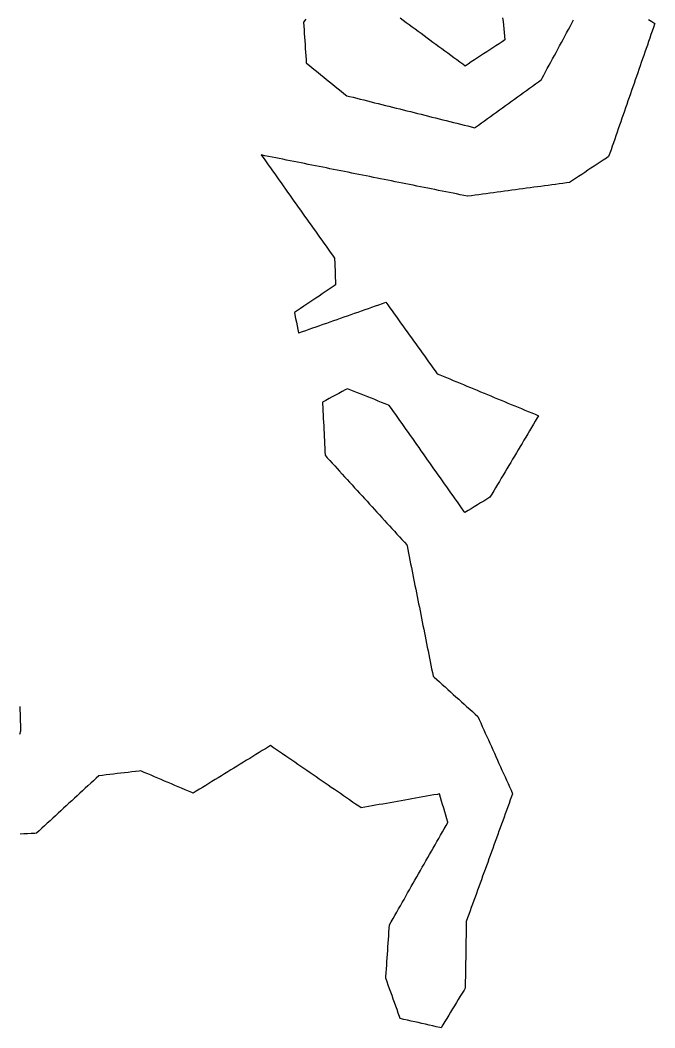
# Model space of a CAD drawing. Header units: millimetres. Extents: x 32 to 3054, y 42 to 5568.
# Drawn here: x 983.6 to 1155.6, y 4539.9 to 4812.9 of the extents above; entities that cross this region are included whole.
import ezdxf

# ---------------------------------------------------------------- set-up
doc = ezdxf.new("R2010")
doc.units = ezdxf.units.MM
doc.layers.add('ALL_ISLANDS', color=7, linetype='Continuous')
doc.layers.add('OUTLINE_ISLAND_01', color=7, linetype='Continuous')

msp = doc.modelspace()

# ---------------------------------------------------------------- linework, layer by layer
at = {"layer": 'ALL_ISLANDS'}
for points in [[(1153.9246, 4813.083), (1154.7761, 4812.5587), (1155.6276, 4812.0343), (1155.5567, 4811.8296), (1155.2291, 4810.8848), (1154.9016, 4809.9399), (1154.5741, 4808.9951), (1154.2466, 4808.0502), (1153.9191, 4807.1054), (1153.5915, 4806.1605), (1153.264, 4805.2157), (1152.9365, 4804.2708), (1152.609, 4803.326), (1152.2815, 4802.3812), (1151.9539, 4801.4363), (1151.6264, 4800.4915), (1151.2989, 4799.5466), (1150.9714, 4798.6018), (1150.6439, 4797.6569), (1150.3163, 4796.7121), (1149.9888, 4795.7672), (1149.6613, 4794.8224), (1149.3338, 4793.8776), (1149.0063, 4792.9327), (1148.6787, 4791.9879), (1148.3512, 4791.043), (1148.0237, 4790.0982), (1147.6962, 4789.1533), (1147.3687, 4788.2085), (1147.0411, 4787.2636), (1146.7136, 4786.3188), (1146.3861, 4785.374), (1146.0586, 4784.4291), (1145.7311, 4783.4843), (1145.4035, 4782.5394), (1145.076, 4781.5946), (1144.7485, 4780.6497), (1144.421, 4779.7049), (1144.0935, 4778.7601), (1143.7659, 4777.8152), (1143.4384, 4776.8704), (1143.1109, 4775.9255), (1142.4944, 4775.5196), (1141.6591, 4774.9697), (1140.8239, 4774.4198), (1139.9887, 4773.8699), (1139.1535, 4773.32), (1138.3182, 4772.7701), (1137.483, 4772.2202), (1136.6478, 4771.6703), (1135.8125, 4771.1204), (1134.9773, 4770.5705), (1134.1421, 4770.0206), (1133.3068, 4769.4707), (1132.4716, 4768.9208), (1131.7136, 4768.8188), (1130.7226, 4768.6854), (1129.7315, 4768.552), (1128.7404, 4768.4186), (1127.7494, 4768.2852), (1126.7583, 4768.1518), (1125.7672, 4768.0184), (1124.7762, 4767.885), (1123.7851, 4767.7516), (1122.7941, 4767.6182), (1121.803, 4767.4848), (1120.8119, 4767.3514), (1119.8209, 4767.218), (1118.8298, 4767.0846), (1117.8387, 4766.9512), (1116.8477, 4766.8178), (1115.8566, 4766.6844), (1114.8656, 4766.551), (1113.8745, 4766.4176), (1112.8834, 4766.2842), (1111.8924, 4766.1509), (1110.9013, 4766.0175), (1109.9102, 4765.8841), (1108.9192, 4765.7507), (1107.9281, 4765.6173), (1106.9371, 4765.4839), (1105.946, 4765.3505), (1104.9549, 4765.2171), (1104.8633, 4765.2353), (1103.8826, 4765.4309), (1102.9019, 4765.6265), (1101.9212, 4765.8221), (1100.9406, 4766.0177), (1099.9599, 4766.2133), (1098.9792, 4766.4088), (1097.9985, 4766.6044), (1097.0178, 4766.8), (1096.0371, 4766.9956), (1095.0564, 4767.1912), (1094.0758, 4767.3868), (1093.0951, 4767.5824), (1092.1144, 4767.7779), (1091.1337, 4767.9735), (1090.153, 4768.1691), (1089.1723, 4768.3647), (1088.1916, 4768.5603), (1087.2109, 4768.7559), (1086.2303, 4768.9515), (1085.2496, 4769.147), (1084.2689, 4769.3426), (1083.2882, 4769.5382), (1082.3075, 4769.7338), (1081.3268, 4769.9294), (1080.3461, 4770.125), (1079.3654, 4770.3205), (1078.3848, 4770.5161), (1077.4041, 4770.7117), (1076.4234, 4770.9073), (1075.4427, 4771.1029), (1074.462, 4771.2985), (1073.4813, 4771.4941), (1072.5006, 4771.6896), (1071.52, 4771.8852), (1070.5393, 4772.0808), (1069.5586, 4772.2764), (1068.5779, 4772.472), (1067.5972, 4772.6676), (1066.6165, 4772.8632), (1065.6358, 4773.0587), (1064.6551, 4773.2543), (1063.6745, 4773.4499), (1062.6938, 4773.6455), (1061.7131, 4773.8411), (1060.7324, 4774.0367), (1059.7517, 4774.2322), (1058.771, 4774.4278), (1057.7903, 4774.6234), (1056.8097, 4774.819), (1055.829, 4775.0146), (1054.8483, 4775.2102), (1053.8676, 4775.4058), (1052.8869, 4775.6013), (1051.9062, 4775.7969), (1050.9255, 4775.9925), (1049.9448, 4776.1881), (1048.9642, 4776.3837), (1049.1458, 4776.1281), (1049.7252, 4775.3131), (1050.3046, 4774.4981), (1050.884, 4773.683), (1051.4634, 4772.868), (1052.0428, 4772.0529), (1052.6222, 4771.2379), (1053.2016, 4770.4228), (1053.781, 4769.6078), (1054.3604, 4768.7927), (1054.9398, 4767.9777), (1055.5192, 4767.1627), (1056.0986, 4766.3476), (1056.678, 4765.5326), (1057.2574, 4764.7175), (1057.8368, 4763.9025), (1058.4162, 4763.0874), (1058.9956, 4762.2724), (1059.575, 4761.4573), (1060.1544, 4760.6423), (1060.7338, 4759.8273), (1061.3132, 4759.0122), (1061.8926, 4758.1972), (1062.472, 4757.3821), (1063.0514, 4756.5671), (1063.6308, 4755.752), (1064.2102, 4754.937), (1064.7896, 4754.1219), (1065.369, 4753.3069), (1065.9484, 4752.4918), (1066.5278, 4751.6768), (1067.1072, 4750.8618), (1067.6866, 4750.0467), (1068.2659, 4749.2317), (1068.8453, 4748.4166), (1068.8536, 4748.179), (1068.8885, 4747.1796), (1068.9234, 4746.1802), (1068.9583, 4745.1808), (1068.9931, 4744.1814), (1069.028, 4743.182), (1069.0629, 4742.1826), (1069.0977, 4741.1832), (1068.7747, 4740.966), (1067.9449, 4740.4081), (1067.115, 4739.8501), (1066.2851, 4739.2922), (1065.4553, 4738.7342), (1064.6254, 4738.1762), (1063.7955, 4737.6183), (1062.9656, 4737.0603), (1062.1358, 4736.5024), (1061.3059, 4735.9444), (1060.476, 4735.3864), (1059.6462, 4734.8285), (1058.8163, 4734.2705), (1057.9864, 4733.7126), (1058.1085, 4733.0727), (1058.2958, 4732.0904), (1058.4832, 4731.1081), (1058.6705, 4730.1258), (1058.8578, 4729.1435), (1059.0452, 4728.1612), (1059.1645, 4728.2032), (1060.1079, 4728.5347), (1061.0514, 4728.8662), (1061.9948, 4729.1978), (1062.9383, 4729.5293), (1063.8817, 4729.8608), (1064.8251, 4730.1924), (1065.7686, 4730.5239), (1066.712, 4730.8555), (1067.6555, 4731.187), (1068.5989, 4731.5185), (1069.5424, 4731.8501), (1070.4858, 4732.1816), (1071.4292, 4732.5131), (1072.3727, 4732.8447), (1073.3161, 4733.1762), (1074.2596, 4733.5078), (1075.203, 4733.8393), (1076.1465, 4734.1708), (1077.0899, 4734.5024), (1078.0333, 4734.8339), (1078.9768, 4735.1654), (1079.9202, 4735.497), (1080.8637, 4735.8285), (1081.8071, 4736.1601), (1082.7505, 4736.4916), (1083.2463, 4735.8016), (1083.8298, 4734.9894), (1084.4133, 4734.1773), (1084.9967, 4733.3652), (1085.5802, 4732.553), (1086.1637, 4731.7409), (1086.7472, 4730.9288), (1087.3306, 4730.1167), (1087.9141, 4729.3045), (1088.4976, 4728.4924), (1089.0811, 4727.6803), (1089.6645, 4726.8681), (1090.248, 4726.056), (1090.8315, 4725.2439), (1091.415, 4724.4317), (1091.9984, 4723.6196), (1092.5819, 4722.8075), (1093.1654, 4721.9953), (1093.7489, 4721.1832), (1094.3323, 4720.3711), (1094.9158, 4719.559), (1095.4993, 4718.7468), (1096.0828, 4717.9347), (1096.6662, 4717.1226), (1097.3248, 4716.8496), (1098.2485, 4716.4667), (1099.1723, 4716.0838), (1100.0961, 4715.7009), (1101.0199, 4715.318), (1101.9437, 4714.9351), (1102.8675, 4714.5522), (1103.7913, 4714.1693), (1104.7151, 4713.7864), (1105.6389, 4713.4035), (1106.5627, 4713.0207), (1107.4865, 4712.6378), (1108.4102, 4712.2549), (1109.334, 4711.872), (1110.2578, 4711.4891), (1111.1816, 4711.1062), (1112.1054, 4710.7233), (1113.0292, 4710.3404), (1113.953, 4709.9575), (1114.8768, 4709.5746), (1115.8006, 4709.1917), (1116.7244, 4708.8088), (1117.6482, 4708.4259), (1118.5719, 4708.043), (1119.4957, 4707.6601), (1120.4195, 4707.2772), (1121.3433, 4706.8943), (1122.2671, 4706.5114), (1123.1909, 4706.1285), (1124.1147, 4705.7456), (1123.7503, 4705.1338), (1123.2386, 4704.2747), (1122.7268, 4703.4155), (1122.2151, 4702.5564), (1121.7034, 4701.6972), (1121.1917, 4700.8381), (1120.6799, 4699.9789), (1120.1682, 4699.1198), (1119.6565, 4698.2606), (1119.1448, 4697.4015), (1118.633, 4696.5423), (1118.1213, 4695.6832), (1117.6096, 4694.824), (1117.0979, 4693.9649), (1116.5861, 4693.1057), (1116.0744, 4692.2466), (1115.5627, 4691.3874), (1115.0509, 4690.5283), (1114.5392, 4689.6691), (1114.0275, 4688.81), (1113.5158, 4687.9508), (1113.004, 4687.0917), (1112.4923, 4686.2325), (1111.9806, 4685.3734), (1111.4689, 4684.5142), (1110.9571, 4683.6551), (1110.1256, 4683.1505), (1109.2706, 4682.6318), (1108.4157, 4682.1131), (1107.5608, 4681.5943), (1106.7058, 4681.0756), (1105.8509, 4680.5569), (1104.996, 4680.0381), (1104.141, 4679.5194), (1103.8481, 4679.9346), (1103.2717, 4680.7517), (1102.6952, 4681.5688), (1102.1188, 4682.3859), (1101.5423, 4683.2031), (1100.9658, 4684.0202), (1100.3894, 4684.8373), (1099.8129, 4685.6544), (1099.2364, 4686.4715), (1098.66, 4687.2887), (1098.0835, 4688.1058), (1097.507, 4688.9229), (1096.9306, 4689.74), (1096.3541, 4690.5572), (1095.7777, 4691.3743), (1095.2012, 4692.1914), (1094.6247, 4693.0085), (1094.0483, 4693.8257), (1093.4718, 4694.6428), (1092.8953, 4695.4599), (1092.3189, 4696.277), (1091.7424, 4697.0941), (1091.166, 4697.9113), (1090.5895, 4698.7284), (1090.013, 4699.5455), (1089.4366, 4700.3626), (1088.8601, 4701.1798), (1088.2836, 4701.9969), (1087.7072, 4702.814), (1087.1307, 4703.6311), (1086.5542, 4704.4483), (1085.9778, 4705.2654), (1085.4013, 4706.0825), (1084.8249, 4706.8996), (1084.2484, 4707.7167), (1083.6719, 4708.5339), (1083.4577, 4708.6192), (1082.5288, 4708.9893), (1081.5998, 4709.3594), (1080.6708, 4709.7295), (1079.7418, 4710.0996), (1078.8128, 4710.4697), (1077.8838, 4710.8398), (1076.9548, 4711.2099), (1076.0258, 4711.58), (1075.0968, 4711.9501), (1074.1678, 4712.3202), (1073.2388, 4712.6903), (1072.3098, 4713.0604), (1071.7475, 4712.7569), (1070.8675, 4712.2819), (1069.9874, 4711.807), (1069.1074, 4711.332), (1068.2274, 4710.8571), (1067.3474, 4710.3821), (1066.4674, 4709.9072), (1065.5874, 4709.4323), (1065.6074, 4709.0005), (1065.6539, 4708.0016), (1065.7003, 4707.0026), (1065.7467, 4706.0037), (1065.7932, 4705.0048), (1065.8396, 4704.0059), (1065.886, 4703.0069), (1065.9325, 4702.008), (1065.9789, 4701.0091), (1066.0254, 4700.0102), (1066.0718, 4699.0113), (1066.1182, 4698.0123), (1066.1647, 4697.0134), (1066.2111, 4696.0145), (1066.2575, 4695.0156), (1066.8441, 4694.3737), (1067.5187, 4693.6355), (1068.1932, 4692.8973), (1068.8678, 4692.159), (1069.5424, 4691.4208), (1070.217, 4690.6826), (1070.8915, 4689.9444), (1071.5661, 4689.2062), (1072.2407, 4688.468), (1072.9152, 4687.7298), (1073.5898, 4686.9916), (1074.2644, 4686.2534), (1074.939, 4685.5152), (1075.6135, 4684.777), (1076.2881, 4684.0387), (1076.9627, 4683.3005), (1077.6372, 4682.5623), (1078.3118, 4681.8241), (1078.9864, 4681.0859), (1079.661, 4680.3477), (1080.3355, 4679.6095), (1081.0101, 4678.8713), (1081.6847, 4678.1331), (1082.3592, 4677.3949), (1083.0338, 4676.6567), (1083.7084, 4675.9184), (1084.383, 4675.1802), (1085.0575, 4674.442), (1085.7321, 4673.7038), (1086.4067, 4672.9656), (1087.0813, 4672.2274), (1087.7558, 4671.4892), (1088.4304, 4670.751), (1088.4785, 4670.5101), (1088.6745, 4669.5295), (1088.8705, 4668.5489), (1089.0664, 4667.5683), (1089.2624, 4666.5877), (1089.4584, 4665.6071), (1089.6543, 4664.6265), (1089.8503, 4663.6459), (1090.0463, 4662.6653), (1090.2423, 4661.6846), (1090.4382, 4660.704), (1090.6342, 4659.7234), (1090.8302, 4658.7428), (1091.0261, 4657.7622), (1091.2221, 4656.7816), (1091.4181, 4655.801), (1091.614, 4654.8204), (1091.81, 4653.8398), (1092.006, 4652.8592), (1092.2019, 4651.8785), (1092.3979, 4650.8979), (1092.5939, 4649.9173), (1092.7899, 4648.9367), (1092.9858, 4647.9561), (1093.1818, 4646.9755), (1093.3778, 4645.9949), (1093.5737, 4645.0143), (1093.7697, 4644.0337), (1093.9657, 4643.0531), (1094.1616, 4642.0724), (1094.3576, 4641.0918), (1094.5536, 4640.1112), (1094.7496, 4639.1306), (1094.9455, 4638.15), (1095.1415, 4637.1694), (1095.3375, 4636.1888), (1095.5334, 4635.2082), (1095.8037, 4634.9641), (1096.5457, 4634.2937), (1097.2878, 4633.6234), (1098.0298, 4632.953), (1098.7719, 4632.2827), (1099.5139, 4631.6123), (1100.256, 4630.942), (1100.998, 4630.2717), (1101.7401, 4629.6013), (1102.4821, 4628.931), (1103.2242, 4628.2606), (1103.9662, 4627.5903), (1104.7083, 4626.9199), (1105.4503, 4626.2496), (1106.1924, 4625.5792), (1106.9344, 4624.9089), (1107.6765, 4624.2386), (1108.0453, 4623.4192), (1108.4557, 4622.5074), (1108.8662, 4621.5955), (1109.2767, 4620.6836), (1109.6871, 4619.7717), (1110.0976, 4618.8598), (1110.5081, 4617.948), (1110.9185, 4617.0361), (1111.329, 4616.1242), (1111.7395, 4615.2123), (1112.1499, 4614.3005), (1112.5604, 4613.3886), (1112.9709, 4612.4767), (1113.3813, 4611.5648), (1113.7918, 4610.653), (1114.2022, 4609.7411), (1114.6127, 4608.8292), (1115.0232, 4607.9173), (1115.4336, 4607.0055), (1115.8441, 4606.0936), (1116.2546, 4605.1817), (1116.665, 4604.2698), (1117.0755, 4603.358), (1116.8032, 4602.6067), (1116.4625, 4601.6665), (1116.1217, 4600.7264), (1115.781, 4599.7862), (1115.4402, 4598.8461), (1115.0994, 4597.9059), (1114.7587, 4596.9658), (1114.4179, 4596.0256), (1114.0772, 4595.0855), (1113.7364, 4594.1453), (1113.3957, 4593.2052), (1113.0549, 4592.265), (1112.7142, 4591.3249), (1112.3734, 4590.3847), (1112.0327, 4589.4446), (1111.6919, 4588.5044), (1111.3511, 4587.5642), (1111.0104, 4586.6241), (1110.6696, 4585.6839), (1110.3289, 4584.7438), (1109.9881, 4583.8036), (1109.6474, 4582.8635), (1109.3066, 4581.9233), (1108.9659, 4580.9832), (1108.6251, 4580.043), (1108.2844, 4579.1029), (1107.9436, 4578.1627), (1107.6028, 4577.2226), (1107.2621, 4576.2824), (1106.9213, 4575.3423), (1106.5806, 4574.4021), (1106.2398, 4573.462), (1105.8991, 4572.5218), (1105.5583, 4571.5817), (1105.2176, 4570.6415), (1104.8768, 4569.7014), (1104.5361, 4568.7612), (1104.5346, 4568.6758), (1104.5178, 4567.676), (1104.5009, 4566.6761), (1104.4841, 4565.6763), (1104.4672, 4564.6764), (1104.4504, 4563.6766), (1104.4335, 4562.6767), (1104.4167, 4561.6768), (1104.3998, 4560.677), (1104.383, 4559.6771), (1104.3661, 4558.6773), (1104.3493, 4557.6774), (1104.3325, 4556.6775), (1104.3156, 4555.6777), (1104.2988, 4554.6778), (1104.2819, 4553.678), (1104.2651, 4552.6781), (1104.2482, 4551.6783), (1104.2314, 4550.6784), (1103.9267, 4550.1777), (1103.407, 4549.3233), (1102.8873, 4548.469), (1102.3676, 4547.6147), (1101.8478, 4546.7603), (1101.3281, 4545.906), (1100.8084, 4545.0517), (1100.2886, 4544.1973), (1099.7689, 4543.343), (1099.2492, 4542.4887), (1098.7295, 4541.6343), (1098.2097, 4540.78), (1097.69, 4539.9257), (1097.3759, 4539.9974), (1096.401, 4540.2201), (1095.4261, 4540.4428), (1094.4512, 4540.6654), (1093.4763, 4540.8881), (1092.5014, 4541.1107), (1091.5265, 4541.3334), (1090.5516, 4541.5561), (1089.5767, 4541.7787), (1088.6018, 4542.0014), (1087.6269, 4542.2241), (1086.652, 4542.4467), (1086.4519, 4543.0011), (1086.1123, 4543.9417), (1085.7728, 4544.8823), (1085.4332, 4545.8229), (1085.0937, 4546.7635), (1084.7541, 4547.7041), (1084.4146, 4548.6446), (1084.075, 4549.5852), (1083.7355, 4550.5258), (1083.3959, 4551.4664), (1083.0564, 4552.407), (1082.7168, 4553.3476), (1082.7536, 4553.874), (1082.8232, 4554.8716), (1082.8928, 4555.8692), (1082.9624, 4556.8667), (1083.032, 4557.8643), (1083.1016, 4558.8619), (1083.1712, 4559.8595), (1083.2408, 4560.857), (1083.3104, 4561.8546), (1083.38, 4562.8522), (1083.4496, 4563.8498), (1083.5192, 4564.8473), (1083.5888, 4565.8449), (1083.6584, 4566.8425), (1083.728, 4567.8401), (1084.1925, 4568.6557), (1084.6873, 4569.5247), (1085.1822, 4570.3936), (1085.6771, 4571.2626), (1086.172, 4572.1315), (1086.6669, 4573.0005), (1087.1618, 4573.8694), (1087.6567, 4574.7384), (1088.1515, 4575.6074), (1088.6464, 4576.4763), (1089.1413, 4577.3453), (1089.6362, 4578.2142), (1090.1311, 4579.0832), (1090.626, 4579.9521), (1091.1209, 4580.8211), (1091.6157, 4581.6901), (1092.1106, 4582.559), (1092.6055, 4583.428), (1093.1004, 4584.2969), (1093.5953, 4585.1659), (1094.0902, 4586.0349), (1094.5851, 4586.9038), (1095.0799, 4587.7728), (1095.5748, 4588.6417), (1096.0697, 4589.5107), (1096.5646, 4590.3796), (1097.0595, 4591.2486), (1097.5544, 4592.1176), (1098.0493, 4592.9865), (1098.5441, 4593.8555), (1099.039, 4594.7244), (1099.5339, 4595.5934), (1099.5319, 4595.6004), (1099.2512, 4596.5602), (1098.9705, 4597.52), (1098.6899, 4598.4798), (1098.4092, 4599.4397), (1098.1286, 4600.3995), (1097.8479, 4601.3593), (1097.5673, 4602.3191), (1097.2866, 4603.2789), (1096.712, 4603.1771), (1095.7273, 4603.0027), (1094.7426, 4602.8282), (1093.758, 4602.6538), (1092.7733, 4602.4794), (1091.7886, 4602.305), (1090.804, 4602.1305), (1089.8193, 4601.9561), (1088.8346, 4601.7817), (1087.85, 4601.6073), (1086.8653, 4601.4328), (1085.8806, 4601.2584), (1084.8959, 4601.084), (1083.9113, 4600.9095), (1082.9266, 4600.7351), (1081.9419, 4600.5607), (1080.9573, 4600.3863), (1079.9726, 4600.2118), (1078.9879, 4600.0374), (1078.0033, 4599.863), (1077.0186, 4599.6886), (1076.0339, 4599.5141), (1075.3739, 4599.9675), (1074.5497, 4600.5338), (1073.7255, 4601.1), (1072.9012, 4601.6663), (1072.077, 4602.2325), (1071.2528, 4602.7988), (1070.4285, 4603.365), (1069.6043, 4603.9313), (1068.7801, 4604.4976), (1067.9558, 4605.0638), (1067.1316, 4605.6301), (1066.3074, 4606.1963), (1065.4831, 4606.7626), (1064.6589, 4607.3288), (1063.8347, 4607.8951), (1063.0104, 4608.4613), (1062.1862, 4609.0276), (1061.362, 4609.5938), (1060.5377, 4610.1601), (1059.7135, 4610.7263), (1058.8893, 4611.2926), (1058.065, 4611.8588), (1057.2408, 4612.4251), (1056.4166, 4612.9913), (1055.5923, 4613.5576), (1054.7681, 4614.1238), (1053.9439, 4614.6901), (1053.1196, 4615.2563), (1052.2954, 4615.8226), (1051.4712, 4616.3888), (1050.955, 4616.0714), (1050.1031, 4615.5476), (1049.2513, 4615.0238), (1048.3995, 4614.5), (1047.5477, 4613.9761), (1046.6958, 4613.4523), (1045.844, 4612.9285), (1044.9922, 4612.4047), (1044.1403, 4611.8809), (1043.2885, 4611.3571), (1042.4367, 4610.8332), (1041.5848, 4610.3094), (1040.733, 4609.7856), (1039.8812, 4609.2618), (1039.0293, 4608.738), (1038.1775, 4608.2142), (1037.3257, 4607.6903), (1036.4738, 4607.1665), (1035.622, 4606.6427), (1034.7702, 4606.1189), (1033.9183, 4605.5951), (1033.0665, 4605.0713), (1032.2147, 4604.5475), (1031.3629, 4604.0236), (1030.511, 4603.4998), (1030.1619, 4603.6483), (1029.2417, 4604.0397), (1028.3214, 4604.4311), (1027.4012, 4604.8224), (1026.481, 4605.2138), (1025.5607, 4605.6052), (1024.6405, 4605.9966), (1023.7203, 4606.3879), (1022.8, 4606.7793), (1021.8798, 4607.1707), (1020.9596, 4607.562), (1020.0393, 4607.9534), (1019.1191, 4608.3448), (1018.1989, 4608.7362), (1017.2786, 4609.1275), (1016.3584, 4609.5189), (1015.8889, 4609.4652), (1014.8954, 4609.3515), (1013.9019, 4609.2378), (1012.9084, 4609.1241), (1011.9149, 4609.0104), (1010.9214, 4608.8966), (1009.9278, 4608.7829), (1008.9343, 4608.6692), (1007.9408, 4608.5555), (1006.9473, 4608.4418), (1005.9538, 4608.3281), (1004.9603, 4608.2144), (1004.2289, 4607.5401), (1003.4938, 4606.8622), (1002.7586, 4606.1843), (1002.0235, 4605.5064), (1001.2883, 4604.8285), (1000.5531, 4604.1506), (999.818, 4603.4727), (999.0828, 4602.7948), (998.3476, 4602.117), (997.6125, 4601.4391), (996.8773, 4600.7612), (996.1421, 4600.0833), (995.407, 4599.4054), (994.6718, 4598.7275), (993.9366, 4598.0496), (993.2015, 4597.3717), (992.4663, 4596.6938), (991.7311, 4596.016), (990.996, 4595.3381), (990.2608, 4594.6602), (989.5257, 4593.9823), (988.7905, 4593.3044), (988.0553, 4592.6265), (987.6013, 4592.6045), (986.6025, 4592.5561), (985.6036, 4592.5076), (984.6048, 4592.4592), (983.606, 4592.4107)], [(1061.062, 4813.1262), (1060.444, 4812.3401), (1060.4498, 4812.2517), (1060.5148, 4811.2538), (1060.5799, 4810.2559), (1060.645, 4809.258), (1060.71, 4808.2602), (1060.7751, 4807.2623), (1060.8402, 4806.2644), (1060.9052, 4805.2665), (1060.9703, 4804.2686), (1061.0354, 4803.2707), (1061.1004, 4802.2729), (1061.1655, 4801.275), (1061.2377, 4801.2169), (1062.0168, 4800.59), (1062.7959, 4799.9631), (1063.575, 4799.3362), (1064.3541, 4798.7093), (1065.1331, 4798.0824), (1065.9122, 4797.4555), (1066.6913, 4796.8286), (1067.4704, 4796.2017), (1068.2495, 4795.5748), (1069.0286, 4794.9478), (1069.8077, 4794.3209), (1070.5868, 4793.694), (1071.3659, 4793.0671), (1072.145, 4792.4402), (1072.9091, 4792.249), (1073.8792, 4792.0063), (1074.8493, 4791.7635), (1075.8194, 4791.5208), (1076.7895, 4791.2781), (1077.7596, 4791.0353), (1078.7297, 4790.7926), (1079.6998, 4790.5499), (1080.6699, 4790.3071), (1081.64, 4790.0644), (1082.6101, 4789.8216), (1083.5802, 4789.5789), (1084.5502, 4789.3362), (1085.5203, 4789.0934), (1086.4904, 4788.8507), (1087.4605, 4788.608), (1088.4306, 4788.3652), (1089.4007, 4788.1225), (1090.3708, 4787.8797), (1091.3409, 4787.637), (1092.311, 4787.3943), (1093.2811, 4787.1515), (1094.2512, 4786.9088), (1095.2213, 4786.6661), (1096.1914, 4786.4233), (1097.1614, 4786.1806), (1098.1315, 4785.9378), (1099.1016, 4785.6951), (1100.0717, 4785.4524), (1101.0418, 4785.2096), (1102.0119, 4784.9669), (1102.982, 4784.7242), (1103.9521, 4784.4814), (1104.9222, 4784.2387), (1105.8923, 4783.9959), (1106.8624, 4783.7532), (1107.0699, 4783.9036), (1107.8797, 4784.4904), (1108.6894, 4785.0772), (1109.4992, 4785.664), (1110.3089, 4786.2507), (1111.1187, 4786.8375), (1111.9284, 4787.4243), (1112.7382, 4788.0111), (1113.5479, 4788.5979), (1114.3577, 4789.1846), (1115.1674, 4789.7714), (1115.9772, 4790.3582), (1116.7869, 4790.945), (1117.5966, 4791.5318), (1118.4064, 4792.1185), (1119.2161, 4792.7053), (1120.0259, 4793.2921), (1120.8356, 4793.8789), (1121.6454, 4794.4657), (1122.4551, 4795.0524), (1123.2649, 4795.6392), (1124.0746, 4796.226), (1124.8844, 4796.8128), (1125.0638, 4797.1449), (1125.5391, 4798.0248), (1126.0144, 4798.9046), (1126.4897, 4799.7844), (1126.965, 4800.6642), (1127.4403, 4801.5441), (1127.9156, 4802.4239), (1128.3909, 4803.3037), (1128.8662, 4804.1835), (1129.3415, 4805.0634), (1129.8168, 4805.9432), (1130.2921, 4806.823), (1130.7674, 4807.7028), (1131.2427, 4808.5827), (1131.718, 4809.4625), (1132.1933, 4810.3423), (1132.6686, 4811.2221), (1133.1439, 4812.102), (1133.6192, 4812.9818)], [(1114.3843, 4813.5229), (1114.4806, 4812.5275), (1114.5769, 4811.5322), (1114.6732, 4810.5368), (1114.7695, 4809.5415), (1114.8658, 4808.5461), (1114.9621, 4807.5508), (1114.2331, 4807.0707), (1113.3979, 4806.5207), (1112.5627, 4805.9708), (1111.7275, 4805.4208), (1110.8923, 4804.8709), (1110.0571, 4804.3209), (1109.2219, 4803.7709), (1108.3867, 4803.221), (1107.5515, 4802.671), (1106.7163, 4802.121), (1105.8811, 4801.5711), (1105.046, 4801.0211), (1104.2108, 4800.4712), (1103.5541, 4800.9544), (1102.7487, 4801.547), (1101.9433, 4802.1397), (1101.1378, 4802.7324), (1100.3324, 4803.3251), (1099.527, 4803.9178), (1098.7215, 4804.5105), (1097.9161, 4805.1032), (1097.1106, 4805.6958), (1096.3052, 4806.2885), (1095.4998, 4806.8812), (1094.6943, 4807.4739), (1093.8889, 4808.0666), (1093.0835, 4808.6593), (1092.278, 4809.2519), (1091.4726, 4809.8446), (1090.6672, 4810.4373), (1089.8617, 4811.03), (1089.0563, 4811.6227), (1088.2509, 4812.2154), (1087.4454, 4812.8081), (1086.64, 4813.4007)], [(983.5191, 4619.4686), (983.8305, 4620.4189), (983.8128, 4621.0059), (983.7827, 4622.0054), (983.7526, 4623.005), (983.7224, 4624.0045), (983.6923, 4625.0041), (983.6622, 4626.0036), (983.6321, 4627.0032)]]:
    msp.add_lwpolyline(points, dxfattribs=at)
at = {"layer": 'OUTLINE_ISLAND_01'}
for points in [[(1153.9246, 4813.083), (1154.7761, 4812.5587), (1155.6276, 4812.0343), (1155.5567, 4811.8296), (1155.2291, 4810.8848), (1154.9016, 4809.9399), (1154.5741, 4808.9951), (1154.2466, 4808.0502), (1153.9191, 4807.1054), (1153.5915, 4806.1605), (1153.264, 4805.2157), (1152.9365, 4804.2708), (1152.609, 4803.326), (1152.2815, 4802.3812), (1151.9539, 4801.4363), (1151.6264, 4800.4915), (1151.2989, 4799.5466), (1150.9714, 4798.6018), (1150.6439, 4797.6569), (1150.3163, 4796.7121), (1149.9888, 4795.7672), (1149.6613, 4794.8224), (1149.3338, 4793.8776), (1149.0063, 4792.9327), (1148.6787, 4791.9879), (1148.3512, 4791.043), (1148.0237, 4790.0982), (1147.6962, 4789.1533), (1147.3687, 4788.2085), (1147.0411, 4787.2636), (1146.7136, 4786.3188), (1146.3861, 4785.374), (1146.0586, 4784.4291), (1145.7311, 4783.4843), (1145.4035, 4782.5394), (1145.076, 4781.5946), (1144.7485, 4780.6497), (1144.421, 4779.7049), (1144.0935, 4778.7601), (1143.7659, 4777.8152), (1143.4384, 4776.8704), (1143.1109, 4775.9255), (1142.4944, 4775.5196), (1141.6591, 4774.9697), (1140.8239, 4774.4198), (1139.9887, 4773.8699), (1139.1535, 4773.32), (1138.3182, 4772.7701), (1137.483, 4772.2202), (1136.6478, 4771.6703), (1135.8125, 4771.1204), (1134.9773, 4770.5705), (1134.1421, 4770.0206), (1133.3068, 4769.4707), (1132.4716, 4768.9208), (1131.7136, 4768.8188), (1130.7226, 4768.6854), (1129.7315, 4768.552), (1128.7404, 4768.4186), (1127.7494, 4768.2852), (1126.7583, 4768.1518), (1125.7672, 4768.0184), (1124.7762, 4767.885), (1123.7851, 4767.7516), (1122.7941, 4767.6182), (1121.803, 4767.4848), (1120.8119, 4767.3514), (1119.8209, 4767.218), (1118.8298, 4767.0846), (1117.8387, 4766.9512), (1116.8477, 4766.8178), (1115.8566, 4766.6844), (1114.8656, 4766.551), (1113.8745, 4766.4176), (1112.8834, 4766.2842), (1111.8924, 4766.1509), (1110.9013, 4766.0175), (1109.9102, 4765.8841), (1108.9192, 4765.7507), (1107.9281, 4765.6173), (1106.9371, 4765.4839), (1105.946, 4765.3505), (1104.9549, 4765.2171), (1104.8633, 4765.2353), (1103.8826, 4765.4309), (1102.9019, 4765.6265), (1101.9212, 4765.8221), (1100.9406, 4766.0177), (1099.9599, 4766.2133), (1098.9792, 4766.4088), (1097.9985, 4766.6044), (1097.0178, 4766.8), (1096.0371, 4766.9956), (1095.0564, 4767.1912), (1094.0758, 4767.3868), (1093.0951, 4767.5824), (1092.1144, 4767.7779), (1091.1337, 4767.9735), (1090.153, 4768.1691), (1089.1723, 4768.3647), (1088.1916, 4768.5603), (1087.2109, 4768.7559), (1086.2303, 4768.9515), (1085.2496, 4769.147), (1084.2689, 4769.3426), (1083.2882, 4769.5382), (1082.3075, 4769.7338), (1081.3268, 4769.9294), (1080.3461, 4770.125), (1079.3654, 4770.3205), (1078.3848, 4770.5161), (1077.4041, 4770.7117), (1076.4234, 4770.9073), (1075.4427, 4771.1029), (1074.462, 4771.2985), (1073.4813, 4771.4941), (1072.5006, 4771.6896), (1071.52, 4771.8852), (1070.5393, 4772.0808), (1069.5586, 4772.2764), (1068.5779, 4772.472), (1067.5972, 4772.6676), (1066.6165, 4772.8632), (1065.6358, 4773.0587), (1064.6551, 4773.2543), (1063.6745, 4773.4499), (1062.6938, 4773.6455), (1061.7131, 4773.8411), (1060.7324, 4774.0367), (1059.7517, 4774.2322), (1058.771, 4774.4278), (1057.7903, 4774.6234), (1056.8097, 4774.819), (1055.829, 4775.0146), (1054.8483, 4775.2102), (1053.8676, 4775.4058), (1052.8869, 4775.6013), (1051.9062, 4775.7969), (1050.9255, 4775.9925), (1049.9448, 4776.1881), (1048.9642, 4776.3837), (1049.1458, 4776.1281), (1049.7252, 4775.3131), (1050.3046, 4774.4981), (1050.884, 4773.683), (1051.4634, 4772.868), (1052.0428, 4772.0529), (1052.6222, 4771.2379), (1053.2016, 4770.4228), (1053.781, 4769.6078), (1054.3604, 4768.7927), (1054.9398, 4767.9777), (1055.5192, 4767.1627), (1056.0986, 4766.3476), (1056.678, 4765.5326), (1057.2574, 4764.7175), (1057.8368, 4763.9025), (1058.4162, 4763.0874), (1058.9956, 4762.2724), (1059.575, 4761.4573), (1060.1544, 4760.6423), (1060.7338, 4759.8273), (1061.3132, 4759.0122), (1061.8926, 4758.1972), (1062.472, 4757.3821), (1063.0514, 4756.5671), (1063.6308, 4755.752), (1064.2102, 4754.937), (1064.7896, 4754.1219), (1065.369, 4753.3069), (1065.9484, 4752.4918), (1066.5278, 4751.6768), (1067.1072, 4750.8618), (1067.6866, 4750.0467), (1068.2659, 4749.2317), (1068.8453, 4748.4166), (1068.8536, 4748.179), (1068.8885, 4747.1796), (1068.9234, 4746.1802), (1068.9583, 4745.1808), (1068.9931, 4744.1814), (1069.028, 4743.182), (1069.0629, 4742.1826), (1069.0977, 4741.1832), (1068.7747, 4740.966), (1067.9449, 4740.4081), (1067.115, 4739.8501), (1066.2851, 4739.2922), (1065.4553, 4738.7342), (1064.6254, 4738.1762), (1063.7955, 4737.6183), (1062.9656, 4737.0603), (1062.1358, 4736.5024), (1061.3059, 4735.9444), (1060.476, 4735.3864), (1059.6462, 4734.8285), (1058.8163, 4734.2705), (1057.9864, 4733.7126), (1058.1085, 4733.0727), (1058.2958, 4732.0904), (1058.4832, 4731.1081), (1058.6705, 4730.1258), (1058.8578, 4729.1435), (1059.0452, 4728.1612), (1059.1645, 4728.2032), (1060.1079, 4728.5347), (1061.0514, 4728.8662), (1061.9948, 4729.1978), (1062.9383, 4729.5293), (1063.8817, 4729.8608), (1064.8251, 4730.1924), (1065.7686, 4730.5239), (1066.712, 4730.8555), (1067.6555, 4731.187), (1068.5989, 4731.5185), (1069.5424, 4731.8501), (1070.4858, 4732.1816), (1071.4292, 4732.5131), (1072.3727, 4732.8447), (1073.3161, 4733.1762), (1074.2596, 4733.5078), (1075.203, 4733.8393), (1076.1465, 4734.1708), (1077.0899, 4734.5024), (1078.0333, 4734.8339), (1078.9768, 4735.1654), (1079.9202, 4735.497), (1080.8637, 4735.8285), (1081.8071, 4736.1601), (1082.7505, 4736.4916), (1083.2463, 4735.8016), (1083.8298, 4734.9894), (1084.4133, 4734.1773), (1084.9967, 4733.3652), (1085.5802, 4732.553), (1086.1637, 4731.7409), (1086.7472, 4730.9288), (1087.3306, 4730.1167), (1087.9141, 4729.3045), (1088.4976, 4728.4924), (1089.0811, 4727.6803), (1089.6645, 4726.8681), (1090.248, 4726.056), (1090.8315, 4725.2439), (1091.415, 4724.4317), (1091.9984, 4723.6196), (1092.5819, 4722.8075), (1093.1654, 4721.9953), (1093.7489, 4721.1832), (1094.3323, 4720.3711), (1094.9158, 4719.559), (1095.4993, 4718.7468), (1096.0828, 4717.9347), (1096.6662, 4717.1226), (1097.3248, 4716.8496), (1098.2485, 4716.4667), (1099.1723, 4716.0838), (1100.0961, 4715.7009), (1101.0199, 4715.318), (1101.9437, 4714.9351), (1102.8675, 4714.5522), (1103.7913, 4714.1693), (1104.7151, 4713.7864), (1105.6389, 4713.4035), (1106.5627, 4713.0207), (1107.4865, 4712.6378), (1108.4102, 4712.2549), (1109.334, 4711.872), (1110.2578, 4711.4891), (1111.1816, 4711.1062), (1112.1054, 4710.7233), (1113.0292, 4710.3404), (1113.953, 4709.9575), (1114.8768, 4709.5746), (1115.8006, 4709.1917), (1116.7244, 4708.8088), (1117.6482, 4708.4259), (1118.5719, 4708.043), (1119.4957, 4707.6601), (1120.4195, 4707.2772), (1121.3433, 4706.8943), (1122.2671, 4706.5114), (1123.1909, 4706.1285), (1124.1147, 4705.7456), (1123.7503, 4705.1338), (1123.2386, 4704.2747), (1122.7268, 4703.4155), (1122.2151, 4702.5564), (1121.7034, 4701.6972), (1121.1917, 4700.8381), (1120.6799, 4699.9789), (1120.1682, 4699.1198), (1119.6565, 4698.2606), (1119.1448, 4697.4015), (1118.633, 4696.5423), (1118.1213, 4695.6832), (1117.6096, 4694.824), (1117.0979, 4693.9649), (1116.5861, 4693.1057), (1116.0744, 4692.2466), (1115.5627, 4691.3874), (1115.0509, 4690.5283), (1114.5392, 4689.6691), (1114.0275, 4688.81), (1113.5158, 4687.9508), (1113.004, 4687.0917), (1112.4923, 4686.2325), (1111.9806, 4685.3734), (1111.4689, 4684.5142), (1110.9571, 4683.6551), (1110.1256, 4683.1505), (1109.2706, 4682.6318), (1108.4157, 4682.1131), (1107.5608, 4681.5943), (1106.7058, 4681.0756), (1105.8509, 4680.5569), (1104.996, 4680.0381), (1104.141, 4679.5194), (1103.8481, 4679.9346), (1103.2717, 4680.7517), (1102.6952, 4681.5688), (1102.1188, 4682.3859), (1101.5423, 4683.2031), (1100.9658, 4684.0202), (1100.3894, 4684.8373), (1099.8129, 4685.6544), (1099.2364, 4686.4715), (1098.66, 4687.2887), (1098.0835, 4688.1058), (1097.507, 4688.9229), (1096.9306, 4689.74), (1096.3541, 4690.5572), (1095.7777, 4691.3743), (1095.2012, 4692.1914), (1094.6247, 4693.0085), (1094.0483, 4693.8257), (1093.4718, 4694.6428), (1092.8953, 4695.4599), (1092.3189, 4696.277), (1091.7424, 4697.0941), (1091.166, 4697.9113), (1090.5895, 4698.7284), (1090.013, 4699.5455), (1089.4366, 4700.3626), (1088.8601, 4701.1798), (1088.2836, 4701.9969), (1087.7072, 4702.814), (1087.1307, 4703.6311), (1086.5542, 4704.4483), (1085.9778, 4705.2654), (1085.4013, 4706.0825), (1084.8249, 4706.8996), (1084.2484, 4707.7167), (1083.6719, 4708.5339), (1083.4577, 4708.6192), (1082.5288, 4708.9893), (1081.5998, 4709.3594), (1080.6708, 4709.7295), (1079.7418, 4710.0996), (1078.8128, 4710.4697), (1077.8838, 4710.8398), (1076.9548, 4711.2099), (1076.0258, 4711.58), (1075.0968, 4711.9501), (1074.1678, 4712.3202), (1073.2388, 4712.6903), (1072.3098, 4713.0604), (1071.7475, 4712.7569), (1070.8675, 4712.2819), (1069.9874, 4711.807), (1069.1074, 4711.332), (1068.2274, 4710.8571), (1067.3474, 4710.3821), (1066.4674, 4709.9072), (1065.5874, 4709.4323), (1065.6074, 4709.0005), (1065.6539, 4708.0016), (1065.7003, 4707.0026), (1065.7467, 4706.0037), (1065.7932, 4705.0048), (1065.8396, 4704.0059), (1065.886, 4703.0069), (1065.9325, 4702.008), (1065.9789, 4701.0091), (1066.0254, 4700.0102), (1066.0718, 4699.0113), (1066.1182, 4698.0123), (1066.1647, 4697.0134), (1066.2111, 4696.0145), (1066.2575, 4695.0156), (1066.8441, 4694.3737), (1067.5187, 4693.6355), (1068.1932, 4692.8973), (1068.8678, 4692.159), (1069.5424, 4691.4208), (1070.217, 4690.6826), (1070.8915, 4689.9444), (1071.5661, 4689.2062), (1072.2407, 4688.468), (1072.9152, 4687.7298), (1073.5898, 4686.9916), (1074.2644, 4686.2534), (1074.939, 4685.5152), (1075.6135, 4684.777), (1076.2881, 4684.0387), (1076.9627, 4683.3005), (1077.6372, 4682.5623), (1078.3118, 4681.8241), (1078.9864, 4681.0859), (1079.661, 4680.3477), (1080.3355, 4679.6095), (1081.0101, 4678.8713), (1081.6847, 4678.1331), (1082.3592, 4677.3949), (1083.0338, 4676.6567), (1083.7084, 4675.9184), (1084.383, 4675.1802), (1085.0575, 4674.442), (1085.7321, 4673.7038), (1086.4067, 4672.9656), (1087.0813, 4672.2274), (1087.7558, 4671.4892), (1088.4304, 4670.751), (1088.4785, 4670.5101), (1088.6745, 4669.5295), (1088.8705, 4668.5489), (1089.0664, 4667.5683), (1089.2624, 4666.5877), (1089.4584, 4665.6071), (1089.6543, 4664.6265), (1089.8503, 4663.6459), (1090.0463, 4662.6653), (1090.2423, 4661.6846), (1090.4382, 4660.704), (1090.6342, 4659.7234), (1090.8302, 4658.7428), (1091.0261, 4657.7622), (1091.2221, 4656.7816), (1091.4181, 4655.801), (1091.614, 4654.8204), (1091.81, 4653.8398), (1092.006, 4652.8592), (1092.2019, 4651.8785), (1092.3979, 4650.8979), (1092.5939, 4649.9173), (1092.7899, 4648.9367), (1092.9858, 4647.9561), (1093.1818, 4646.9755), (1093.3778, 4645.9949), (1093.5737, 4645.0143), (1093.7697, 4644.0337), (1093.9657, 4643.0531), (1094.1616, 4642.0724), (1094.3576, 4641.0918), (1094.5536, 4640.1112), (1094.7496, 4639.1306), (1094.9455, 4638.15), (1095.1415, 4637.1694), (1095.3375, 4636.1888), (1095.5334, 4635.2082), (1095.8037, 4634.9641), (1096.5457, 4634.2937), (1097.2878, 4633.6234), (1098.0298, 4632.953), (1098.7719, 4632.2827), (1099.5139, 4631.6123), (1100.256, 4630.942), (1100.998, 4630.2717), (1101.7401, 4629.6013), (1102.4821, 4628.931), (1103.2242, 4628.2606), (1103.9662, 4627.5903), (1104.7083, 4626.9199), (1105.4503, 4626.2496), (1106.1924, 4625.5792), (1106.9344, 4624.9089), (1107.6765, 4624.2386), (1108.0453, 4623.4192), (1108.4557, 4622.5074), (1108.8662, 4621.5955), (1109.2767, 4620.6836), (1109.6871, 4619.7717), (1110.0976, 4618.8598), (1110.5081, 4617.948), (1110.9185, 4617.0361), (1111.329, 4616.1242), (1111.7395, 4615.2123), (1112.1499, 4614.3005), (1112.5604, 4613.3886), (1112.9709, 4612.4767), (1113.3813, 4611.5648), (1113.7918, 4610.653), (1114.2022, 4609.7411), (1114.6127, 4608.8292), (1115.0232, 4607.9173), (1115.4336, 4607.0055), (1115.8441, 4606.0936), (1116.2546, 4605.1817), (1116.665, 4604.2698), (1117.0755, 4603.358), (1116.8032, 4602.6067), (1116.4625, 4601.6665), (1116.1217, 4600.7264), (1115.781, 4599.7862), (1115.4402, 4598.8461), (1115.0994, 4597.9059), (1114.7587, 4596.9658), (1114.4179, 4596.0256), (1114.0772, 4595.0855), (1113.7364, 4594.1453), (1113.3957, 4593.2052), (1113.0549, 4592.265), (1112.7142, 4591.3249), (1112.3734, 4590.3847), (1112.0327, 4589.4446), (1111.6919, 4588.5044), (1111.3511, 4587.5642), (1111.0104, 4586.6241), (1110.6696, 4585.6839), (1110.3289, 4584.7438), (1109.9881, 4583.8036), (1109.6474, 4582.8635), (1109.3066, 4581.9233), (1108.9659, 4580.9832), (1108.6251, 4580.043), (1108.2844, 4579.1029), (1107.9436, 4578.1627), (1107.6028, 4577.2226), (1107.2621, 4576.2824), (1106.9213, 4575.3423), (1106.5806, 4574.4021), (1106.2398, 4573.462), (1105.8991, 4572.5218), (1105.5583, 4571.5817), (1105.2176, 4570.6415), (1104.8768, 4569.7014), (1104.5361, 4568.7612), (1104.5346, 4568.6758), (1104.5178, 4567.676), (1104.5009, 4566.6761), (1104.4841, 4565.6763), (1104.4672, 4564.6764), (1104.4504, 4563.6766), (1104.4335, 4562.6767), (1104.4167, 4561.6768), (1104.3998, 4560.677), (1104.383, 4559.6771), (1104.3661, 4558.6773), (1104.3493, 4557.6774), (1104.3325, 4556.6775), (1104.3156, 4555.6777), (1104.2988, 4554.6778), (1104.2819, 4553.678), (1104.2651, 4552.6781), (1104.2482, 4551.6783), (1104.2314, 4550.6784), (1103.9267, 4550.1777), (1103.407, 4549.3233), (1102.8873, 4548.469), (1102.3676, 4547.6147), (1101.8478, 4546.7603), (1101.3281, 4545.906), (1100.8084, 4545.0517), (1100.2886, 4544.1973), (1099.7689, 4543.343), (1099.2492, 4542.4887), (1098.7295, 4541.6343), (1098.2097, 4540.78), (1097.69, 4539.9257), (1097.3759, 4539.9974), (1096.401, 4540.2201), (1095.4261, 4540.4428), (1094.4512, 4540.6654), (1093.4763, 4540.8881), (1092.5014, 4541.1107), (1091.5265, 4541.3334), (1090.5516, 4541.5561), (1089.5767, 4541.7787), (1088.6018, 4542.0014), (1087.6269, 4542.2241), (1086.652, 4542.4467), (1086.4519, 4543.0011), (1086.1123, 4543.9417), (1085.7728, 4544.8823), (1085.4332, 4545.8229), (1085.0937, 4546.7635), (1084.7541, 4547.7041), (1084.4146, 4548.6446), (1084.075, 4549.5852), (1083.7355, 4550.5258), (1083.3959, 4551.4664), (1083.0564, 4552.407), (1082.7168, 4553.3476), (1082.7536, 4553.874), (1082.8232, 4554.8716), (1082.8928, 4555.8692), (1082.9624, 4556.8667), (1083.032, 4557.8643), (1083.1016, 4558.8619), (1083.1712, 4559.8595), (1083.2408, 4560.857), (1083.3104, 4561.8546), (1083.38, 4562.8522), (1083.4496, 4563.8498), (1083.5192, 4564.8473), (1083.5888, 4565.8449), (1083.6584, 4566.8425), (1083.728, 4567.8401), (1084.1925, 4568.6557), (1084.6873, 4569.5247), (1085.1822, 4570.3936), (1085.6771, 4571.2626), (1086.172, 4572.1315), (1086.6669, 4573.0005), (1087.1618, 4573.8694), (1087.6567, 4574.7384), (1088.1515, 4575.6074), (1088.6464, 4576.4763), (1089.1413, 4577.3453), (1089.6362, 4578.2142), (1090.1311, 4579.0832), (1090.626, 4579.9521), (1091.1209, 4580.8211), (1091.6157, 4581.6901), (1092.1106, 4582.559), (1092.6055, 4583.428), (1093.1004, 4584.2969), (1093.5953, 4585.1659), (1094.0902, 4586.0349), (1094.5851, 4586.9038), (1095.0799, 4587.7728), (1095.5748, 4588.6417), (1096.0697, 4589.5107), (1096.5646, 4590.3796), (1097.0595, 4591.2486), (1097.5544, 4592.1176), (1098.0493, 4592.9865), (1098.5441, 4593.8555), (1099.039, 4594.7244), (1099.5339, 4595.5934), (1099.5319, 4595.6004), (1099.2512, 4596.5602), (1098.9705, 4597.52), (1098.6899, 4598.4798), (1098.4092, 4599.4397), (1098.1286, 4600.3995), (1097.8479, 4601.3593), (1097.5673, 4602.3191), (1097.2866, 4603.2789), (1096.712, 4603.1771), (1095.7273, 4603.0027), (1094.7426, 4602.8282), (1093.758, 4602.6538), (1092.7733, 4602.4794), (1091.7886, 4602.305), (1090.804, 4602.1305), (1089.8193, 4601.9561), (1088.8346, 4601.7817), (1087.85, 4601.6073), (1086.8653, 4601.4328), (1085.8806, 4601.2584), (1084.8959, 4601.084), (1083.9113, 4600.9095), (1082.9266, 4600.7351), (1081.9419, 4600.5607), (1080.9573, 4600.3863), (1079.9726, 4600.2118), (1078.9879, 4600.0374), (1078.0033, 4599.863), (1077.0186, 4599.6886), (1076.0339, 4599.5141), (1075.3739, 4599.9675), (1074.5497, 4600.5338), (1073.7255, 4601.1), (1072.9012, 4601.6663), (1072.077, 4602.2325), (1071.2528, 4602.7988), (1070.4285, 4603.365), (1069.6043, 4603.9313), (1068.7801, 4604.4976), (1067.9558, 4605.0638), (1067.1316, 4605.6301), (1066.3074, 4606.1963), (1065.4831, 4606.7626), (1064.6589, 4607.3288), (1063.8347, 4607.8951), (1063.0104, 4608.4613), (1062.1862, 4609.0276), (1061.362, 4609.5938), (1060.5377, 4610.1601), (1059.7135, 4610.7263), (1058.8893, 4611.2926), (1058.065, 4611.8588), (1057.2408, 4612.4251), (1056.4166, 4612.9913), (1055.5923, 4613.5576), (1054.7681, 4614.1238), (1053.9439, 4614.6901), (1053.1196, 4615.2563), (1052.2954, 4615.8226), (1051.4712, 4616.3888), (1050.955, 4616.0714), (1050.1031, 4615.5476), (1049.2513, 4615.0238), (1048.3995, 4614.5), (1047.5477, 4613.9761), (1046.6958, 4613.4523), (1045.844, 4612.9285), (1044.9922, 4612.4047), (1044.1403, 4611.8809), (1043.2885, 4611.3571), (1042.4367, 4610.8332), (1041.5848, 4610.3094), (1040.733, 4609.7856), (1039.8812, 4609.2618), (1039.0293, 4608.738), (1038.1775, 4608.2142), (1037.3257, 4607.6903), (1036.4738, 4607.1665), (1035.622, 4606.6427), (1034.7702, 4606.1189), (1033.9183, 4605.5951), (1033.0665, 4605.0713), (1032.2147, 4604.5475), (1031.3629, 4604.0236), (1030.511, 4603.4998), (1030.1619, 4603.6483), (1029.2417, 4604.0397), (1028.3214, 4604.4311), (1027.4012, 4604.8224), (1026.481, 4605.2138), (1025.5607, 4605.6052), (1024.6405, 4605.9966), (1023.7203, 4606.3879), (1022.8, 4606.7793), (1021.8798, 4607.1707), (1020.9596, 4607.562), (1020.0393, 4607.9534), (1019.1191, 4608.3448), (1018.1989, 4608.7362), (1017.2786, 4609.1275), (1016.3584, 4609.5189), (1015.8889, 4609.4652), (1014.8954, 4609.3515), (1013.9019, 4609.2378), (1012.9084, 4609.1241), (1011.9149, 4609.0104), (1010.9214, 4608.8966), (1009.9278, 4608.7829), (1008.9343, 4608.6692), (1007.9408, 4608.5555), (1006.9473, 4608.4418), (1005.9538, 4608.3281), (1004.9603, 4608.2144), (1004.2289, 4607.5401), (1003.4938, 4606.8622), (1002.7586, 4606.1843), (1002.0235, 4605.5064), (1001.2883, 4604.8285), (1000.5531, 4604.1506), (999.818, 4603.4727), (999.0828, 4602.7948), (998.3476, 4602.117), (997.6125, 4601.4391), (996.8773, 4600.7612), (996.1421, 4600.0833), (995.407, 4599.4054), (994.6718, 4598.7275), (993.9366, 4598.0496), (993.2015, 4597.3717), (992.4663, 4596.6938), (991.7311, 4596.016), (990.996, 4595.3381), (990.2608, 4594.6602), (989.5257, 4593.9823), (988.7905, 4593.3044), (988.0553, 4592.6265), (987.6013, 4592.6045), (986.6025, 4592.5561), (985.6036, 4592.5076), (984.6048, 4592.4592), (983.606, 4592.4107)], [(1061.062, 4813.1262), (1060.444, 4812.3401), (1060.4498, 4812.2517), (1060.5148, 4811.2538), (1060.5799, 4810.2559), (1060.645, 4809.258), (1060.71, 4808.2602), (1060.7751, 4807.2623), (1060.8402, 4806.2644), (1060.9052, 4805.2665), (1060.9703, 4804.2686), (1061.0354, 4803.2707), (1061.1004, 4802.2729), (1061.1655, 4801.275), (1061.2377, 4801.2169), (1062.0168, 4800.59), (1062.7959, 4799.9631), (1063.575, 4799.3362), (1064.3541, 4798.7093), (1065.1331, 4798.0824), (1065.9122, 4797.4555), (1066.6913, 4796.8286), (1067.4704, 4796.2017), (1068.2495, 4795.5748), (1069.0286, 4794.9478), (1069.8077, 4794.3209), (1070.5868, 4793.694), (1071.3659, 4793.0671), (1072.145, 4792.4402), (1072.9091, 4792.249), (1073.8792, 4792.0063), (1074.8493, 4791.7635), (1075.8194, 4791.5208), (1076.7895, 4791.2781), (1077.7596, 4791.0353), (1078.7297, 4790.7926), (1079.6998, 4790.5499), (1080.6699, 4790.3071), (1081.64, 4790.0644), (1082.6101, 4789.8216), (1083.5802, 4789.5789), (1084.5502, 4789.3362), (1085.5203, 4789.0934), (1086.4904, 4788.8507), (1087.4605, 4788.608), (1088.4306, 4788.3652), (1089.4007, 4788.1225), (1090.3708, 4787.8797), (1091.3409, 4787.637), (1092.311, 4787.3943), (1093.2811, 4787.1515), (1094.2512, 4786.9088), (1095.2213, 4786.6661), (1096.1914, 4786.4233), (1097.1614, 4786.1806), (1098.1315, 4785.9378), (1099.1016, 4785.6951), (1100.0717, 4785.4524), (1101.0418, 4785.2096), (1102.0119, 4784.9669), (1102.982, 4784.7242), (1103.9521, 4784.4814), (1104.9222, 4784.2387), (1105.8923, 4783.9959), (1106.8624, 4783.7532), (1107.0699, 4783.9036), (1107.8797, 4784.4904), (1108.6894, 4785.0772), (1109.4992, 4785.664), (1110.3089, 4786.2507), (1111.1187, 4786.8375), (1111.9284, 4787.4243), (1112.7382, 4788.0111), (1113.5479, 4788.5979), (1114.3577, 4789.1846), (1115.1674, 4789.7714), (1115.9772, 4790.3582), (1116.7869, 4790.945), (1117.5966, 4791.5318), (1118.4064, 4792.1185), (1119.2161, 4792.7053), (1120.0259, 4793.2921), (1120.8356, 4793.8789), (1121.6454, 4794.4657), (1122.4551, 4795.0524), (1123.2649, 4795.6392), (1124.0746, 4796.226), (1124.8844, 4796.8128), (1125.0638, 4797.1449), (1125.5391, 4798.0248), (1126.0144, 4798.9046), (1126.4897, 4799.7844), (1126.965, 4800.6642), (1127.4403, 4801.5441), (1127.9156, 4802.4239), (1128.3909, 4803.3037), (1128.8662, 4804.1835), (1129.3415, 4805.0634), (1129.8168, 4805.9432), (1130.2921, 4806.823), (1130.7674, 4807.7028), (1131.2427, 4808.5827), (1131.718, 4809.4625), (1132.1933, 4810.3423), (1132.6686, 4811.2221), (1133.1439, 4812.102), (1133.6192, 4812.9818)], [(1114.3843, 4813.5229), (1114.4806, 4812.5275), (1114.5769, 4811.5322), (1114.6732, 4810.5368), (1114.7695, 4809.5415), (1114.8658, 4808.5461), (1114.9621, 4807.5508), (1114.2331, 4807.0707), (1113.3979, 4806.5207), (1112.5627, 4805.9708), (1111.7275, 4805.4208), (1110.8923, 4804.8709), (1110.0571, 4804.3209), (1109.2219, 4803.7709), (1108.3867, 4803.221), (1107.5515, 4802.671), (1106.7163, 4802.121), (1105.8811, 4801.5711), (1105.046, 4801.0211), (1104.2108, 4800.4712), (1103.5541, 4800.9544), (1102.7487, 4801.547), (1101.9433, 4802.1397), (1101.1378, 4802.7324), (1100.3324, 4803.3251), (1099.527, 4803.9178), (1098.7215, 4804.5105), (1097.9161, 4805.1032), (1097.1106, 4805.6958), (1096.3052, 4806.2885), (1095.4998, 4806.8812), (1094.6943, 4807.4739), (1093.8889, 4808.0666), (1093.0835, 4808.6593), (1092.278, 4809.2519), (1091.4726, 4809.8446), (1090.6672, 4810.4373), (1089.8617, 4811.03), (1089.0563, 4811.6227), (1088.2509, 4812.2154), (1087.4454, 4812.8081), (1086.64, 4813.4007)], [(983.5191, 4619.4686), (983.8305, 4620.4189), (983.8128, 4621.0059), (983.7827, 4622.0054), (983.7526, 4623.005), (983.7224, 4624.0045), (983.6923, 4625.0041), (983.6622, 4626.0036), (983.6321, 4627.0032)]]:
    msp.add_lwpolyline(points, dxfattribs=at)

doc.saveas('drawing.dxf')
